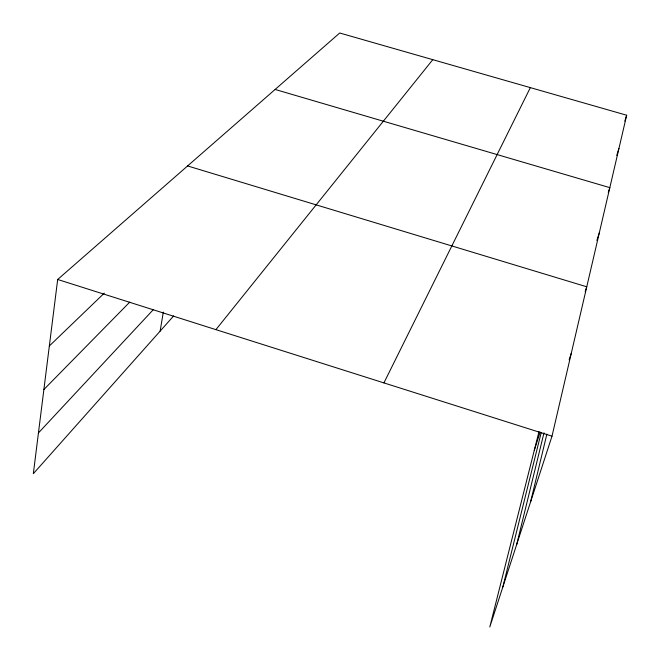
<?xml version="1.0" encoding="UTF-8"?>
<svg xmlns="http://www.w3.org/2000/svg" width="660" height="660" viewBox="0 0 660 660"><rect width="100%" height="100%" fill="white"/><g stroke="black" fill="none" stroke-linecap="round" stroke-linejoin="round"><path stroke-width="0.99" d="M539.005 431.566L489.794 627L551.999 436.186L626.67 115.228L339.718 33L57.676 279.477L33.33 473.698L173.687 315.884M160.141 331.114L163.309 312.081M530.648 501.666L546.876 434.123M516.697 544.467L543.997 432.844M502.813 587.053L541.192 432.622M624.814 121.11L626.67 115.228M616.754 155.389L618.923 148.549M608.264 192.555L609.823 187.646L275.121 89.455M596.863 240.454L599.346 232.666M534.27 450.376L540.136 432.085M585.189 291.671L586.756 286.795L187.597 165.932M569.135 359.882L571.329 353.092M383.922 382.899L530.343 87.623M215.919 329.645L432.787 59.672M38.437 432.935L153.409 309.54M43.873 389.532L129.764 302.099M49.335 345.98L104.288 293.139M57.676 279.477L551.999 436.186"/></g></svg>
